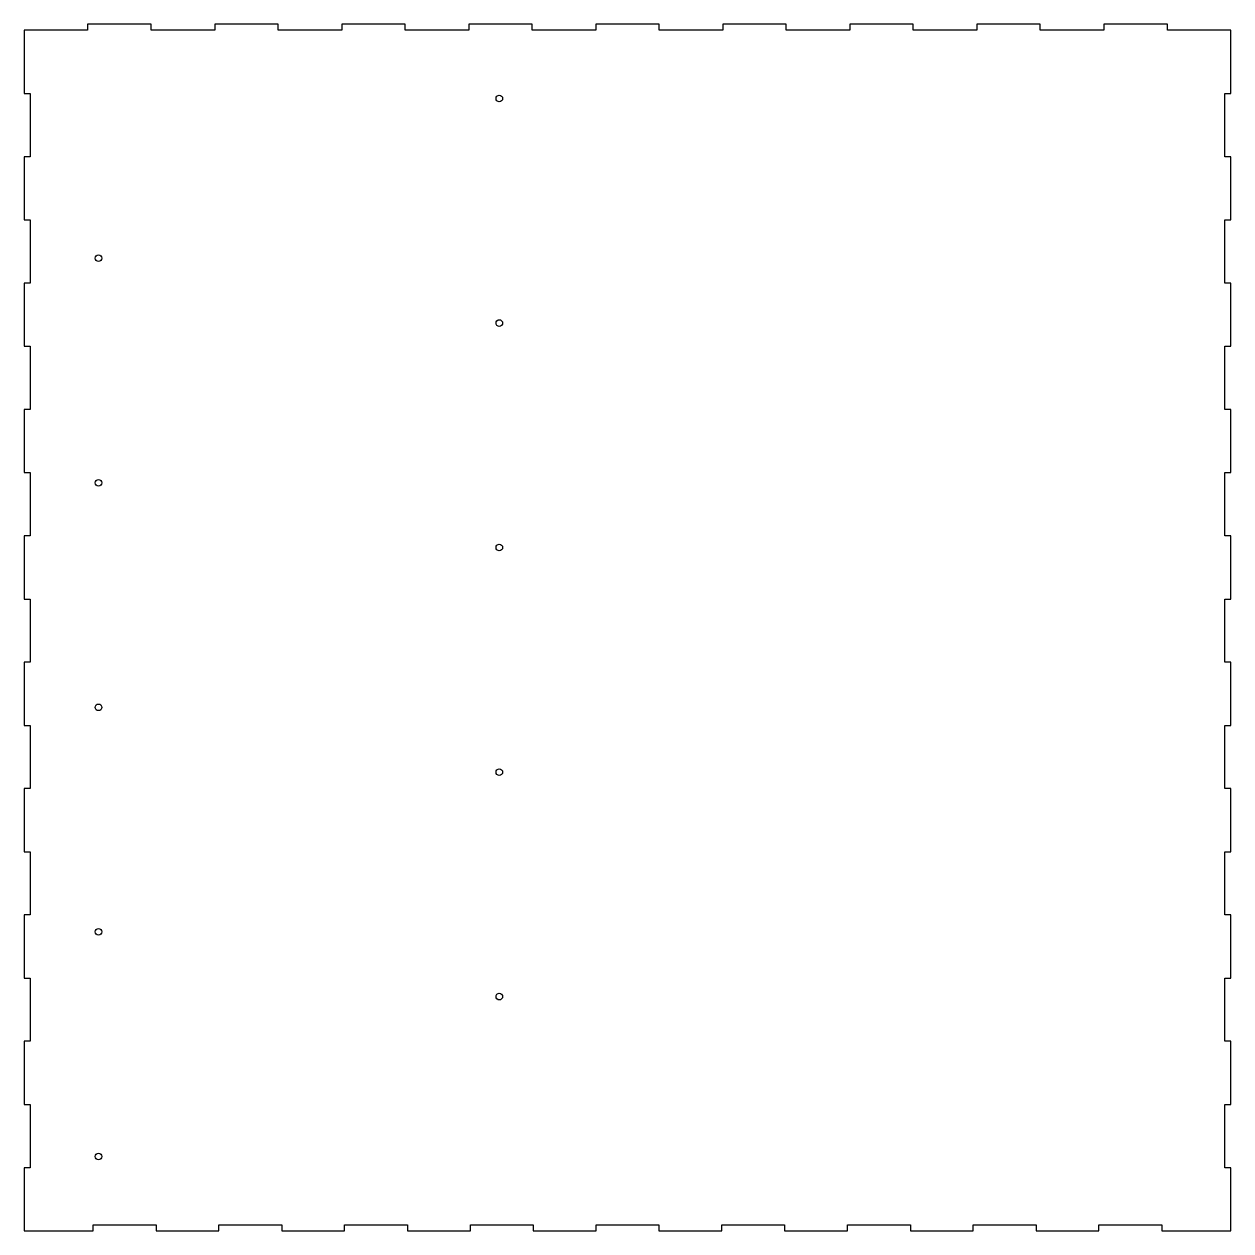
# Model space of a CAD drawing. Header units: millimetres. Extents: x 0 to 584, y 0 to 584.
import ezdxf

# ---------------------------------------------------------------- set-up
doc = ezdxf.new("R2010")
doc.units = ezdxf.units.MM
doc.layers.get('0').update_dxf_attribs({"linetype": 'CONTINUOUS'})

msp = doc.modelspace()

# ---------------------------------------------------------------- linework, layer by layer
msp.add_lwpolyline([(63.86, 3), (63.86, 0), (94.29, 0), (94.29, 3), (124.73, 3), (124.73, 0), (155.16, 0), (155.16, 3), (185.59, 3), (185.59, 0), (216.02, 0), (216.02, 3), (246.45, 3), (246.45, 0), (276.88, 0), (276.88, 3), (307.32, 3), (307.32, 0), (337.75, 0), (337.75, 3), (368.18, 3), (368.18, 0), (398.61, 0), (398.61, 3), (429.04, 3), (429.04, 0), (459.47, 0), (459.47, 3), (489.91, 3), (489.91, 0), (520.34, 0), (520.34, 3), (550.77, 3), (550.77, 0), (584.2, 0), (584.2, 30.59), (581.2, 30.59), (581.2, 61.18), (584.2, 61.18), (584.2, 91.77), (581.2, 91.77), (581.2, 122.36), (584.2, 122.36), (584.2, 152.95), (581.2, 152.95), (581.2, 183.54), (584.2, 183.54), (584.2, 214.13), (581.2, 214.13), (581.2, 244.72), (584.2, 244.72), (584.2, 275.31), (581.2, 275.31), (581.2, 305.89), (584.2, 305.89), (584.2, 336.48), (581.2, 336.48), (581.2, 367.07), (584.2, 367.07), (584.2, 397.66), (581.2, 397.66), (581.2, 428.25), (584.2, 428.25), (584.2, 458.84), (581.2, 458.84), (581.2, 489.43), (584.2, 489.43), (584.2, 520.02), (581.2, 520.02), (581.2, 550.61), (584.2, 550.61), (584.2, 581.2), (553.45, 581.2), (553.45, 584.2), (522.71, 584.2), (522.71, 581.2), (491.96, 581.2), (491.96, 584.2), (461.21, 584.2), (461.21, 581.2), (430.46, 581.2), (430.46, 584.2), (399.72, 584.2), (399.72, 581.2), (368.97, 581.2), (368.97, 584.2), (338.22, 584.2), (338.22, 581.2), (307.47, 581.2), (307.47, 584.2), (276.73, 584.2), (276.73, 581.2), (245.98, 581.2), (245.98, 584.2), (215.23, 584.2), (215.23, 581.2), (184.48, 581.2), (184.48, 584.2), (153.74, 584.2), (153.74, 581.2), (122.99, 581.2), (122.99, 584.2), (92.24, 584.2), (92.24, 581.2), (61.49, 581.2), (61.49, 584.2), (30.75, 584.2), (30.75, 581.2), (0, 581.2), (0, 550.61), (3, 550.61), (3, 520.02), (0, 520.02), (0, 489.43), (3, 489.43), (3, 458.84), (0, 458.84), (0, 428.25), (3, 428.25), (3, 397.66), (0, 397.66), (0, 367.07), (3, 367.07), (3, 336.48), (0, 336.48), (0, 305.89), (3, 305.89), (3, 275.31), (0, 275.31), (0, 244.72), (3, 244.72), (3, 214.13), (0, 214.13), (0, 183.54), (3, 183.54), (3, 152.95), (0, 152.95), (0, 122.36), (3, 122.36), (3, 91.77), (0, 91.77), (0, 61.18), (3, 61.18), (3, 30.59), (0, 30.59), (0, 0), (33.43, 0), (33.43, 3)], close=True)
for centre in [(230.04, 548.2), (36, 470.85), (230.04, 439.5), (36, 362.15), (230.04, 330.8), (36, 253.45), (230.04, 222.1), (36, 144.75), (230.04, 113.4), (36, 36.05)]:
    msp.add_circle(centre, 1.6)

doc.saveas('drawing.dxf')
